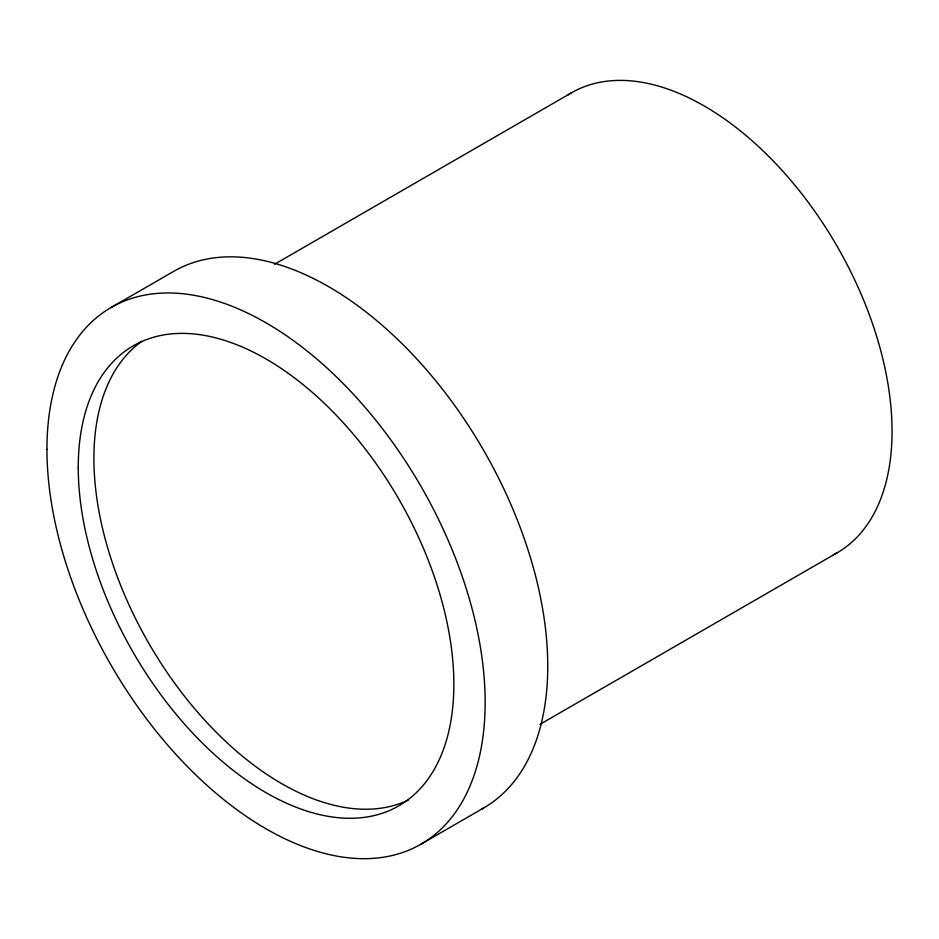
<?xml version="1.0" encoding="UTF-8"?>
<svg xmlns="http://www.w3.org/2000/svg" width="939" height="939" viewBox="0 0 939 939"><rect width="100%" height="100%" fill="white"/><g stroke="black" fill="none" stroke-linecap="round" stroke-linejoin="round"><path stroke-width="1.41" d="M111.119 307.487L173.727 271.348A309.858 178.891 60 0 1 484.794 452.352A309.858 178.891 60 0 1 481.12 809.406M274.528 264.258L571.452 92.832M540.113 724.274L837.048 552.848M420.977 844.173L483.573 808.033M408.183 800.11A265.584 153.339 60 0 1 149.524 644.541A265.584 153.339 60 0 1 141.707 341.42M567.813 95.05A265.584 153.339 60 0 1 837.048 246.171A265.584 153.339 60 0 1 833.304 554.89M46.95 449.335A309.858 178.891 60 0 0 375.6 858.176A309.858 178.891 60 0 0 375.6 419.979A309.858 178.891 60 0 0 46.95 449.335M78.254 467.399A265.584 153.339 60 0 0 359.954 817.846A265.584 153.339 60 0 0 359.954 442.246A265.584 153.339 60 0 0 78.254 467.399"/></g></svg>
